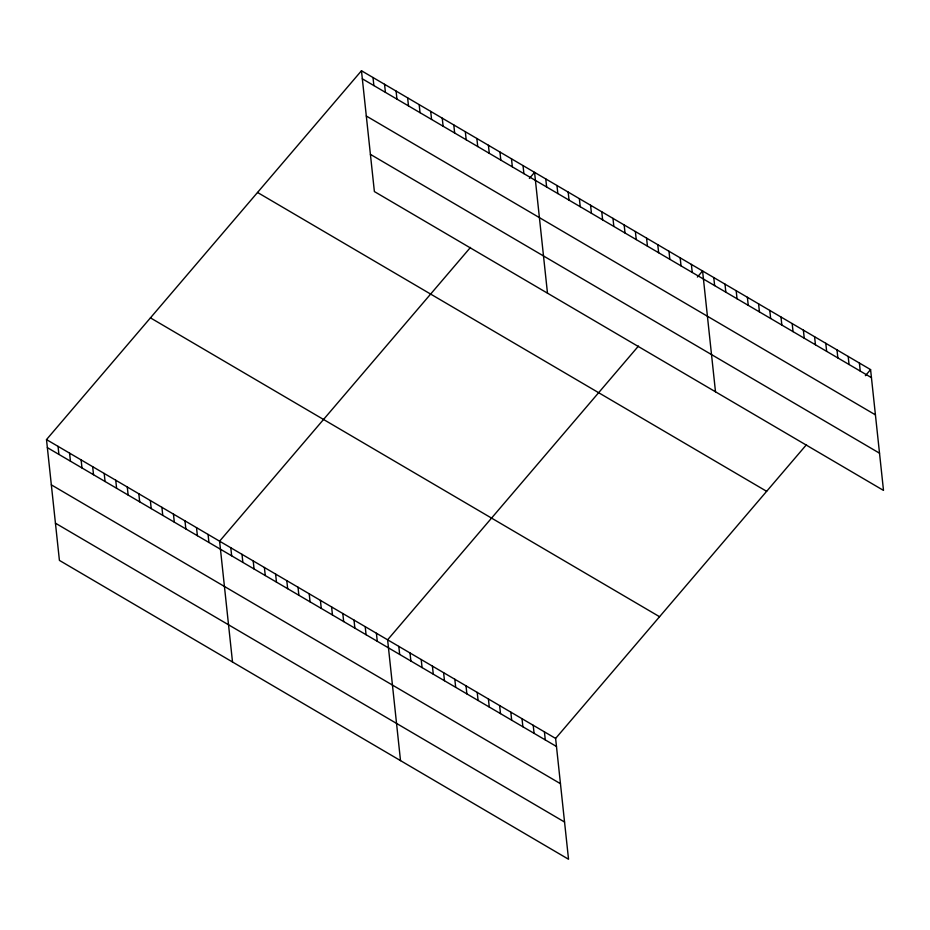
<?xml version="1.0" encoding="UTF-8"?>
<svg xmlns="http://www.w3.org/2000/svg" width="930" height="930" viewBox="0 0 930 930"><rect width="100%" height="100%" fill="white"/><g stroke="black" fill="none" stroke-linecap="round" stroke-linejoin="round"><path stroke-width="1.4" d="M806.496 444.656L555.617 738.432L568.532 859.25L59.415 560.395L46.5 439.588L361.468 70.75L870.585 369.605L883.5 490.412L374.383 191.568L361.468 70.75M470.475 247.415L219.596 541.19L232.512 662.009M529.368 178.444L534.564 172.352L547.479 293.171M638.48 346.041L387.612 639.817L400.516 760.635M697.384 277.059L702.58 270.979L715.496 391.797M865.388 375.685L870.585 369.605M362.328 78.806L871.445 377.65M366.304 116.018L875.421 414.861M370.407 154.357L879.524 453.201M257.529 192.464L766.646 491.319M150.439 317.862L659.556 616.718M46.5 439.588L555.617 738.432M47.36 447.632L556.477 746.488M51.336 484.844L560.453 783.699M55.44 523.183L564.557 822.039M859.39 363.026L860.25 371.082M848.183 356.446L849.044 364.502M836.988 349.878L837.849 357.934M825.782 343.298L826.642 351.354M814.587 336.73L815.447 344.774M803.381 330.15L804.241 338.206M792.186 323.582L793.046 331.626M780.979 317.002L781.839 325.058M769.784 310.422L770.644 318.478M758.578 303.854L759.438 311.91M747.383 297.275L748.243 305.331M736.176 290.706L737.037 298.763M724.981 284.127L725.842 292.183M713.775 277.559L714.635 285.603M691.374 264.399L692.234 272.455M680.179 257.831L681.039 265.887M668.972 251.251L669.833 259.307M657.777 244.683L658.638 252.739M646.571 238.103L647.431 246.159M635.376 231.535L636.236 239.58M624.169 224.955L625.03 233.012M612.975 218.376L613.835 226.432M601.768 211.808L602.628 219.864M590.573 205.228L591.433 213.284M579.367 198.66L580.227 206.716M568.172 192.08L569.032 200.136M556.965 185.512L557.837 193.556M545.771 178.932L546.631 186.988M523.032 165.587L523.892 173.643M511.488 158.809L512.349 166.865M499.945 152.032L500.805 160.088M488.413 145.266L489.273 153.311M544.422 731.864L545.282 739.92M476.869 138.489L477.729 146.545M533.216 725.284L534.076 733.34M465.325 131.711L466.186 139.767M522.021 718.716L522.881 726.76M453.794 124.946L454.654 132.99M510.814 712.136L511.674 720.192M442.25 118.168L443.11 126.224M499.619 705.556L500.48 713.612M430.706 111.391L431.567 119.447M488.413 698.988L489.273 707.044M419.174 104.613L420.035 112.67M477.218 692.408L478.078 700.464M407.631 97.848L408.491 105.904M466.011 685.84L466.872 693.896M396.087 91.07L396.947 99.126M454.817 679.26L455.677 687.317M384.543 84.293L385.415 92.349M443.61 672.692L444.47 680.737M373.011 77.527L373.872 85.572M432.415 666.113L433.275 674.169M421.209 659.533L422.069 667.589M410.014 652.965L410.874 661.021M398.807 646.385L399.668 654.441M376.406 633.237L377.266 641.293M365.211 626.669L366.071 634.713M354.005 620.089L354.865 628.145M342.81 613.509L343.67 621.566M331.603 606.941L332.463 614.997M320.408 600.362L321.269 608.418M309.202 593.793L310.062 601.85M298.007 587.214L298.867 595.27M286.8 580.646L287.661 588.69M275.606 574.066L276.466 582.122M264.399 567.486L265.259 575.542M253.204 560.918L254.064 568.974M241.998 554.338L242.858 562.394M230.803 547.77L231.663 555.826M208.064 534.425L208.925 542.469M196.521 527.647L197.381 535.703M184.977 520.87L185.837 528.926M173.445 514.092L174.305 522.149M161.901 507.327L162.762 515.383M150.358 500.549L151.218 508.605M138.826 493.772L139.686 501.828M127.282 487.006L128.142 495.051M115.739 480.229L116.599 488.285M104.195 473.451L105.067 481.508M92.663 466.674L93.523 474.73M81.119 459.908L81.98 467.964M69.576 453.131L70.436 461.187M58.044 446.353L58.904 454.41"/></g></svg>
